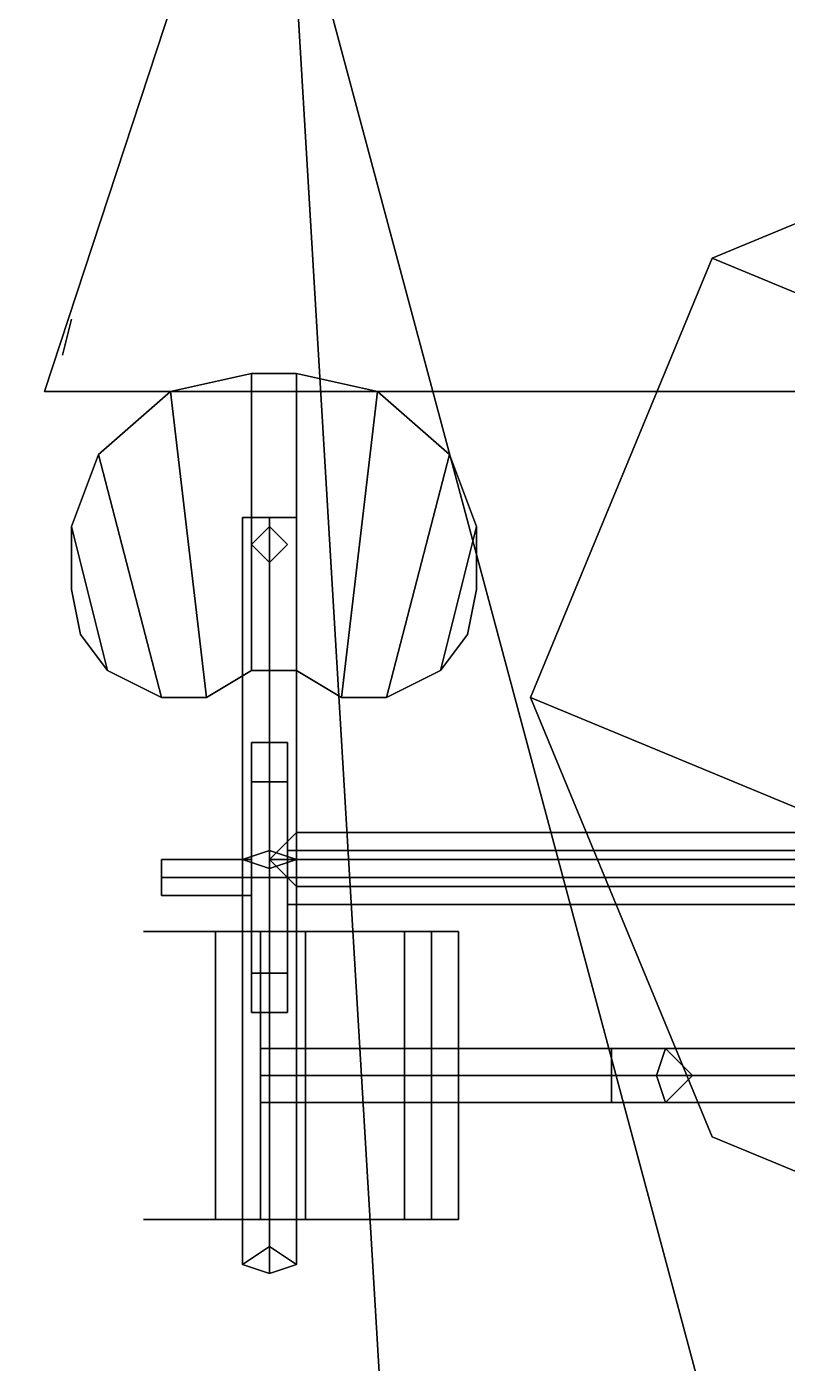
# Model space of a CAD drawing. Header units: millimetres. Extents: x -30 to 5.9, y -44.5 to 49.
# Drawn here: x -4.49 to -3.645, y -12.57 to -11.085 of the extents above; entities that cross this region are included whole.
import ezdxf

# ---------------------------------------------------------------- set-up
doc = ezdxf.new("R2010")
doc.units = ezdxf.units.MM
doc.layers.add('sleeve', color=5, linetype='Continuous')
doc.layers.add('turret', color=2, linetype='Continuous')

msp = doc.modelspace()

# ---------------------------------------------------------------- linework, layer by layer
for points in [[(5.61, -13.89, 2.53), (5.6475, -9.53, 2.5329), (-5.6475, -9.53, 2.5329), (-5.61, -13.89, 2.53)], [(-5.04, -13.89, -2.06), (-5, -9.53, -2.62), (-4.28, -9.53, -3.02), (-4.02, -13.89, -2.79)], [(-4.28, -9.53, -3.02), (-2.5, -9.53, -3.32), (-2.5, -13.89, -3.28), (-4.02, -13.89, -2.79)], [(-3.24, -9.75, 4.46), (-2.06, -14.1538, 4.54), (-3.24, -14.47, 4.55), (-4.42, -10.0662, 4.46)], [(-4.42, -10.0662, 4.46), (-3.24, -14.47, 4.55), (-2.06, -14.1538, 4.54), (-3.24, -9.75, 4.46)], [(-5.2838, -10.93, 4.48), (-4.42, -14.1538, 4.54), (-3.24, -14.47, 4.55), (-4.42, -10.0662, 4.46)], [(-4.42, -10.0662, 4.46), (-3.24, -14.47, 4.55), (-4.42, -14.1538, 4.54), (-5.2838, -10.93, 4.48)], [(-5.2838, -10.93, 4.48), (-4.42, -14.1538, 4.54), (-5.2838, -13.29, 4.53), (-5.6, -12.11, 4.5)], [(-5.6, -12.11, 4.5), (-5.2838, -13.29, 4.53), (-4.42, -14.1538, 4.54), (-5.2838, -10.93, 4.48)], [(-3.24, -11.14, 4.48), (-3.7279, -11.3421, 4.49), (-3.7279, -11.3421, 5.1), (-3.24, -11.14, 5.1)], [(-3.7279, -11.3421, 4.49), (-3.93, -11.83, 4.49), (-3.93, -11.83, 5.1), (-3.7279, -11.3421, 5.1)], [(-3.93, -11.83, 4.49), (-3.7279, -12.3179, 4.51), (-3.7279, -12.3179, 5.1), (-3.93, -11.83, 5.1)], [(-3.7279, -12.3179, 4.51), (-3.24, -12.52, 4.51), (-3.24, -12.52, 5.1), (-3.7279, -12.3179, 5.1)]]:
    msp.add_3dface(points)
at = {"layer": 'sleeve'}
for points in [[(-4.34, -12.09, 6.88), (-4.3, -12.09, 6.92), (-4.32, -12.09, 6.93), (-4.36, -12.09, 6.89)], [(-4.36, -12.09, 6.89), (-4.32, -12.09, 6.93), (-4.3, -12.09, 6.92), (-4.34, -12.09, 6.88)], [(-4.32, -12.09, 6.93), (-4.27, -12.09, 6.96), (-4.26, -12.09, 6.94), (-4.3, -12.09, 6.92)], [(-4.3, -12.09, 6.92), (-4.26, -12.09, 6.94), (-4.27, -12.09, 6.96), (-4.32, -12.09, 6.93)], [(-4.28, -12.09, 6.7), (-4.23, -12.09, 6.67), (-4.23, -12.41, 6.67), (-4.28, -12.41, 6.7)], [(-4.23, -12.09, 6.73), (-4.28, -12.09, 6.7), (-4.28, -12.41, 6.7), (-4.23, -12.41, 6.73)], [(-4.18, -12.09, 6.7), (-4.23, -12.09, 6.67), (-4.28, -12.09, 6.7), (-4.23, -12.09, 6.73)], [(-4.26, -12.09, 6.94), (-4.21, -12.09, 6.94), (-4.19, -12.09, 6.96), (-4.27, -12.09, 6.96)], [(-4.27, -12.09, 6.96), (-4.19, -12.09, 6.96), (-4.21, -12.09, 6.94), (-4.26, -12.09, 6.94)], [(-4.23, -12.09, 6.67), (-4.18, -12.09, 6.7), (-4.18, -12.41, 6.7), (-4.23, -12.41, 6.67)], [(-4.18, -12.09, 6.7), (-4.23, -12.09, 6.73), (-4.23, -12.41, 6.73), (-4.18, -12.41, 6.7)], [(-4.19, -12.09, 6.96), (-4.13, -12.09, 6.92), (-4.15, -12.09, 6.91), (-4.21, -12.09, 6.94)], [(-4.21, -12.09, 6.94), (-4.15, -12.09, 6.91), (-4.13, -12.09, 6.92), (-4.19, -12.09, 6.96)], [(-4.15, -12.09, 6.91), (-4.05, -12.09, 6.74), (-4.03, -12.09, 6.75), (-4.13, -12.09, 6.92)], [(-4.13, -12.09, 6.92), (-4.03, -12.09, 6.75), (-4.05, -12.09, 6.74), (-4.15, -12.09, 6.91)], [(-4.01, -12.09, 6.75), (-4.04, -12.09, 6.72), (-4.07, -12.09, 6.75), (-4.04, -12.09, 6.78)], [(-4.07, -12.09, 6.75), (-4.04, -12.09, 6.72), (-4.04, -12.41, 6.72), (-4.07, -12.41, 6.75)], [(-4.04, -12.09, 6.78), (-4.07, -12.09, 6.75), (-4.07, -12.41, 6.75), (-4.04, -12.41, 6.78)], [(-4.04, -12.09, 6.72), (-4.01, -12.09, 6.75), (-4.01, -12.41, 6.75), (-4.04, -12.41, 6.72)], [(-4.01, -12.09, 6.75), (-4.04, -12.09, 6.78), (-4.04, -12.41, 6.78), (-4.01, -12.41, 6.75)], [(-4.23, -12.25, 6.67), (-4.23, -12.22, 6.7), (-3.84, -12.22, 6.7), (-3.84, -12.25, 6.67)], [(-4.23, -12.22, 6.7), (-4.23, -12.25, 6.73), (-3.84, -12.25, 6.73), (-3.84, -12.22, 6.7)], [(-3.84, -12.25, 6.67), (-3.84, -12.22, 6.7), (-3.78, -12.22, 6.72), (-3.75, -12.25, 6.71)], [(-3.84, -12.22, 6.7), (-3.84, -12.25, 6.73), (-3.79, -12.25, 6.74), (-3.78, -12.22, 6.72)], [(-3.78, -12.22, 6.72), (-3.79, -12.25, 6.74), (-3.62, -12.25, 6.91), (-3.6, -12.22, 6.89)], [(-3.75, -12.25, 6.71), (-3.78, -12.22, 6.72), (-3.6, -12.22, 6.89), (-3.59, -12.25, 6.86)], [(-4.23, -12.28, 6.7), (-4.23, -12.25, 6.67), (-3.84, -12.25, 6.67), (-3.84, -12.28, 6.7)], [(-4.23, -12.25, 6.73), (-4.23, -12.28, 6.7), (-3.84, -12.28, 6.7), (-3.84, -12.25, 6.73)], [(-3.84, -12.28, 6.7), (-3.84, -12.25, 6.67), (-3.75, -12.25, 6.71), (-3.78, -12.28, 6.72)], [(-3.84, -12.25, 6.73), (-3.84, -12.28, 6.7), (-3.78, -12.28, 6.72), (-3.79, -12.25, 6.74)], [(-3.79, -12.25, 6.74), (-3.78, -12.28, 6.72), (-3.6, -12.28, 6.89), (-3.62, -12.25, 6.91)], [(-3.78, -12.28, 6.72), (-3.75, -12.25, 6.71), (-3.59, -12.25, 6.86), (-3.6, -12.28, 6.89)], [(-4.36, -12.41, 6.89), (-4.32, -12.41, 6.93), (-4.3, -12.41, 6.92), (-4.34, -12.41, 6.88)], [(-4.34, -12.41, 6.88), (-4.3, -12.41, 6.92), (-4.32, -12.41, 6.93), (-4.36, -12.41, 6.89)], [(-4.31, -12.41, 6.88), (-4.16, -12.41, 6.88), (-4.14, -12.41, 6.84), (-4.33, -12.41, 6.84)], [(-4.33, -12.41, 6.84), (-4.14, -12.41, 6.84), (-4.16, -12.41, 6.88), (-4.31, -12.41, 6.88)], [(-4.33, -12.41, 6.84), (-4.14, -12.41, 6.84), (-4.14, -12.41, 6.8), (-4.33, -12.41, 6.8)], [(-4.33, -12.41, 6.8), (-4.14, -12.41, 6.8), (-4.14, -12.41, 6.84), (-4.33, -12.41, 6.84)], [(-4.31, -12.41, 6.76), (-4.16, -12.41, 6.76), (-4.14, -12.41, 6.8), (-4.33, -12.41, 6.8)], [(-4.33, -12.41, 6.8), (-4.14, -12.41, 6.8), (-4.16, -12.41, 6.76), (-4.31, -12.41, 6.76)], [(-4.3, -12.41, 6.92), (-4.26, -12.41, 6.94), (-4.27, -12.41, 6.96), (-4.32, -12.41, 6.93)], [(-4.32, -12.41, 6.93), (-4.27, -12.41, 6.96), (-4.26, -12.41, 6.94), (-4.3, -12.41, 6.92)], [(-4.26, -12.41, 6.73), (-4.21, -12.41, 6.73), (-4.16, -12.41, 6.76), (-4.31, -12.41, 6.76)], [(-4.31, -12.41, 6.76), (-4.16, -12.41, 6.76), (-4.21, -12.41, 6.73), (-4.26, -12.41, 6.73)], [(-4.26, -12.41, 6.91), (-4.21, -12.41, 6.91), (-4.16, -12.41, 6.88), (-4.31, -12.41, 6.88)], [(-4.31, -12.41, 6.88), (-4.16, -12.41, 6.88), (-4.21, -12.41, 6.91), (-4.26, -12.41, 6.91)], [(-4.23, -12.41, 6.73), (-4.28, -12.41, 6.7), (-4.23, -12.41, 6.67), (-4.18, -12.41, 6.7)], [(-4.27, -12.41, 6.96), (-4.19, -12.41, 6.96), (-4.21, -12.41, 6.94), (-4.26, -12.41, 6.94)], [(-4.26, -12.41, 6.94), (-4.21, -12.41, 6.94), (-4.19, -12.41, 6.96), (-4.27, -12.41, 6.96)], [(-4.21, -12.41, 6.94), (-4.15, -12.41, 6.91), (-4.13, -12.41, 6.92), (-4.19, -12.41, 6.96)], [(-4.19, -12.41, 6.96), (-4.13, -12.41, 6.92), (-4.15, -12.41, 6.91), (-4.21, -12.41, 6.94)], [(-4.13, -12.41, 6.92), (-4.03, -12.41, 6.75), (-4.05, -12.41, 6.74), (-4.15, -12.41, 6.91)], [(-4.15, -12.41, 6.91), (-4.05, -12.41, 6.74), (-4.03, -12.41, 6.75), (-4.13, -12.41, 6.92)], [(-4.04, -12.41, 6.78), (-4.07, -12.41, 6.75), (-4.04, -12.41, 6.72), (-4.01, -12.41, 6.75)]]:
    msp.add_3dface(points, dxfattribs=at)
at = {"layer": 'turret'}
for points in [[(-4.23, -10.76, 5.75), (-4.47, -11.49, 5.75), (-3.56, -11.49, 5.75), (-3.59, -10.41, 5.75)], [(-3.59, -10.41, 5.75), (-3.56, -11.49, 5.75), (-4.47, -11.49, 5.75), (-4.23, -10.76, 5.75)], [(-4.23, -10.76, 5.75), (-4.47, -11.49, 5.75), (-4.47, -11.49, 5.88), (-4.23, -10.76, 5.88)], [(-4.23, -10.76, 5.88), (-4.47, -11.49, 5.88), (-4.47, -11.49, 5.75), (-4.23, -10.76, 5.75)], [(-4.23, -10.76, 6.8), (-4.47, -11.49, 6.8), (-4.47, -11.49, 6.76), (-4.23, -10.76, 6.76)], [(-4.23, -10.76, 6.76), (-4.47, -11.49, 6.76), (-4.47, -11.49, 6.8), (-4.23, -10.76, 6.8)], [(-3.7279, -11.3421, 5.37), (-2.55, -11.83, 5.37), (-2.7521, -11.3421, 5.37), (-3.24, -11.14, 5.37)], [(-3.24, -11.14, 5.1), (-3.7279, -11.3421, 5.1), (-3.7279, -11.3421, 5.37), (-3.24, -11.14, 5.37)], [(-3.93, -11.83, 5.37), (-2.7521, -12.3179, 5.37), (-2.55, -11.83, 5.37), (-3.7279, -11.3421, 5.37)], [(-3.7279, -11.3421, 5.1), (-3.93, -11.83, 5.1), (-3.93, -11.83, 5.37), (-3.7279, -11.3421, 5.37)], [(-4.44, -11.41, 5.75), (-4.45, -11.45, 5.75), (-4.45, -11.45, 6.76), (-4.44, -11.41, 6.76)], [(-4.44, -11.41, 6.76), (-4.45, -11.45, 6.76), (-4.45, -11.45, 5.75), (-4.44, -11.41, 5.75)], [(-4.24, -11.47, 6.14), (-4.24, -11.8, 6.14), (-4.29, -11.83, 6.14), (-4.33, -11.49, 6.14)], [(-4.33, -11.49, 6.14), (-4.29, -11.83, 6.14), (-4.24, -11.8, 6.14), (-4.24, -11.47, 6.14)], [(-4.24, -11.47, 6.14), (-4.24, -11.8, 6.14), (-4.19, -11.8, 6.14), (-4.19, -11.47, 6.14)], [(-4.19, -11.47, 6.14), (-4.19, -11.8, 6.14), (-4.24, -11.8, 6.14), (-4.24, -11.47, 6.14)], [(-4.19, -11.47, 6.14), (-4.19, -11.8, 6.14), (-4.14, -11.83, 6.14), (-4.1, -11.49, 6.14)], [(-4.1, -11.49, 6.14), (-4.14, -11.83, 6.14), (-4.19, -11.8, 6.14), (-4.19, -11.47, 6.14)], [(-4.41, -11.56, 6.14), (-4.34, -11.83, 6.14), (-4.29, -11.83, 6.14), (-4.33, -11.49, 6.14)], [(-4.33, -11.49, 6.14), (-4.29, -11.83, 6.14), (-4.34, -11.83, 6.14), (-4.41, -11.56, 6.14)], [(-4.02, -11.56, 6.14), (-4.09, -11.83, 6.14), (-4.14, -11.83, 6.14), (-4.1, -11.49, 6.14)], [(-4.1, -11.49, 6.14), (-4.14, -11.83, 6.14), (-4.09, -11.83, 6.14), (-4.02, -11.56, 6.14)], [(-4.44, -11.64, 6.14), (-4.4, -11.8, 6.14), (-4.34, -11.83, 6.14), (-4.41, -11.56, 6.14)], [(-4.41, -11.56, 6.14), (-4.34, -11.83, 6.14), (-4.4, -11.8, 6.14), (-4.44, -11.64, 6.14)], [(-3.99, -11.64, 6.14), (-4.03, -11.8, 6.14), (-4.09, -11.83, 6.14), (-4.02, -11.56, 6.14)], [(-4.02, -11.56, 6.14), (-4.09, -11.83, 6.14), (-4.03, -11.8, 6.14), (-3.99, -11.64, 6.14)], [(-4.25, -11.63, 6.01), (-4.22, -11.63, 5.98), (-4.22, -12, 5.98), (-4.25, -12.01, 6.01)], [(-4.22, -11.63, 6.04), (-4.25, -11.63, 6.01), (-4.25, -12.01, 6.01), (-4.22, -12.02, 6.04)], [(-4.19, -11.63, 6.01), (-4.22, -11.63, 5.98), (-4.25, -11.63, 6.01), (-4.22, -11.63, 6.04)], [(-4.22, -11.63, 5.98), (-4.19, -11.63, 6.01), (-4.19, -12.01, 6.01), (-4.22, -12, 5.98)], [(-4.19, -11.63, 6.01), (-4.22, -11.63, 6.04), (-4.22, -12.02, 6.04), (-4.19, -12.01, 6.01)], [(-4.44, -11.64, 6.14), (-4.4, -11.8, 6.14), (-4.43, -11.76, 6.14), (-4.44, -11.71, 6.14)], [(-4.44, -11.71, 6.14), (-4.43, -11.76, 6.14), (-4.4, -11.8, 6.14), (-4.44, -11.64, 6.14)], [(-4.2, -11.66, 5.88), (-4.22, -11.68, 5.88), (-4.24, -11.66, 5.88), (-4.22, -11.64, 5.88)], [(-4.22, -11.64, 5.88), (-4.24, -11.66, 5.88), (-4.24, -11.66, 6.14), (-4.22, -11.64, 6.14)], [(-4.2, -11.66, 5.88), (-4.22, -11.64, 5.88), (-4.22, -11.64, 6.14), (-4.2, -11.66, 6.14)], [(-3.99, -11.64, 6.14), (-4.03, -11.8, 6.14), (-4, -11.76, 6.14), (-3.99, -11.71, 6.14)], [(-3.99, -11.71, 6.14), (-4, -11.76, 6.14), (-4.03, -11.8, 6.14), (-3.99, -11.64, 6.14)], [(-4.24, -11.66, 5.88), (-4.22, -11.68, 5.88), (-4.22, -11.68, 6.14), (-4.24, -11.66, 6.14)], [(-4.22, -11.68, 5.88), (-4.2, -11.66, 5.88), (-4.2, -11.66, 6.14), (-4.22, -11.68, 6.14)], [(-3.7279, -12.3179, 5.37), (-3.24, -12.52, 5.37), (-2.7521, -12.3179, 5.37), (-3.93, -11.83, 5.37)], [(-3.93, -11.83, 5.1), (-3.7279, -12.3179, 5.1), (-3.7279, -12.3179, 5.37), (-3.93, -11.83, 5.37)], [(-4.24, -12.1361, 6.3439), (-4.24, -11.88, 6.45), (-4.24, -11.9239, 6.3439), (-4.24, -12.03, 6.3)], [(-4.24, -12.18, 6.45), (-4.24, -11.9239, 6.5561), (-4.24, -11.88, 6.45), (-4.24, -12.1361, 6.3439)], [(-4.2, -11.88, 6.45), (-4.2, -11.9239, 6.3439), (-4.24, -11.9239, 6.3439), (-4.24, -11.88, 6.45)], [(-4.2, -11.9239, 6.5561), (-4.2, -11.88, 6.45), (-4.24, -11.88, 6.45), (-4.24, -11.9239, 6.5561)], [(-4.2, -12.03, 6.3), (-4.2, -11.9239, 6.3439), (-4.2, -11.88, 6.45), (-4.2, -12.1361, 6.3439)], [(-4.2, -12.1361, 6.3439), (-4.2, -11.88, 6.45), (-4.2, -11.9239, 6.5561), (-4.2, -12.18, 6.45)], [(-4.24, -12.1361, 6.5561), (-4.24, -12.03, 6.6), (-4.24, -11.9239, 6.5561), (-4.24, -12.18, 6.45)], [(-4.2, -11.9239, 6.3439), (-4.2, -12.03, 6.3), (-4.24, -12.03, 6.3), (-4.24, -11.9239, 6.3439)], [(-4.2, -12.03, 6.6), (-4.2, -11.9239, 6.5561), (-4.24, -11.9239, 6.5561), (-4.24, -12.03, 6.6)], [(-4.2, -12.18, 6.45), (-4.2, -11.9239, 6.5561), (-4.2, -12.03, 6.6), (-4.2, -12.1361, 6.5561)], [(-2.29, -11.98, 6.01), (-2.26, -12.01, 5.98), (-4.22, -12.01, 5.98), (-4.19, -11.98, 6.01)], [(-2.26, -12.01, 6.04), (-2.29, -11.98, 6.01), (-4.19, -11.98, 6.01), (-4.22, -12.01, 6.04)], [(-4.34, -12.05, 6.56), (-4.34, -12.03, 6.58), (-4.34, -12.01, 6.56), (-4.34, -12.03, 6.54)], [(-4.24, -12.01, 6.56), (-4.24, -12.03, 6.54), (-4.34, -12.03, 6.54), (-4.34, -12.01, 6.56)], [(-4.24, -12.03, 6.58), (-4.24, -12.01, 6.56), (-4.34, -12.01, 6.56), (-4.34, -12.03, 6.58)], [(-4.25, -12.01, 6.01), (-4.22, -12, 5.98), (-4.22, -12.44, 5.75), (-4.25, -12.46, 5.78)], [(-4.22, -12.02, 6.04), (-4.25, -12.01, 6.01), (-4.25, -12.46, 5.78), (-4.22, -12.47, 5.81)], [(-4.22, -12, 5.98), (-4.19, -12.01, 6.01), (-4.19, -12.46, 5.78), (-4.22, -12.44, 5.75)], [(-4.19, -12.01, 6.01), (-4.22, -12.02, 6.04), (-4.22, -12.47, 5.81), (-4.19, -12.46, 5.78)], [(-2.26, -12.01, 5.98), (-2.29, -12.04, 6.01), (-4.19, -12.04, 6.01), (-4.22, -12.01, 5.98)], [(-2.29, -12.04, 6.01), (-2.26, -12.01, 6.04), (-4.22, -12.01, 6.04), (-4.19, -12.04, 6.01)], [(-3.56, -12, 6.45), (-3.56, -12.03, 6.42), (-4.2, -12.03, 6.42), (-4.2, -12, 6.45)], [(-3.56, -12.03, 6.48), (-3.56, -12, 6.45), (-4.2, -12, 6.45), (-4.2, -12.03, 6.48)], [(-4.24, -12.03, 6.54), (-4.24, -12.05, 6.56), (-4.34, -12.05, 6.56), (-4.34, -12.03, 6.54)], [(-4.24, -12.05, 6.56), (-4.24, -12.03, 6.58), (-4.34, -12.03, 6.58), (-4.34, -12.05, 6.56)], [(-4.2, -12.03, 6.3), (-4.2, -12.1361, 6.3439), (-4.24, -12.1361, 6.3439), (-4.24, -12.03, 6.3)], [(-4.2, -12.1361, 6.5561), (-4.2, -12.03, 6.6), (-4.24, -12.03, 6.6), (-4.24, -12.1361, 6.5561)], [(-3.56, -12.03, 6.42), (-3.56, -12.06, 6.45), (-4.2, -12.06, 6.45), (-4.2, -12.03, 6.42)], [(-3.56, -12.06, 6.45), (-3.56, -12.03, 6.48), (-4.2, -12.03, 6.48), (-4.2, -12.06, 6.45)], [(-4.2, -12.1361, 6.3439), (-4.2, -12.18, 6.45), (-4.24, -12.18, 6.45), (-4.24, -12.1361, 6.3439)], [(-4.2, -12.18, 6.45), (-4.2, -12.1361, 6.5561), (-4.24, -12.1361, 6.5561), (-4.24, -12.18, 6.45)], [(-3.7279, -12.3179, 5.1), (-3.24, -12.52, 5.1), (-3.24, -12.52, 5.37), (-3.7279, -12.3179, 5.37)], [(-4.22, -12.47, 5.81), (-4.25, -12.46, 5.78), (-4.22, -12.44, 5.75), (-4.19, -12.46, 5.78)]]:
    msp.add_3dface(points, dxfattribs=at)

doc.saveas('drawing.dxf')
